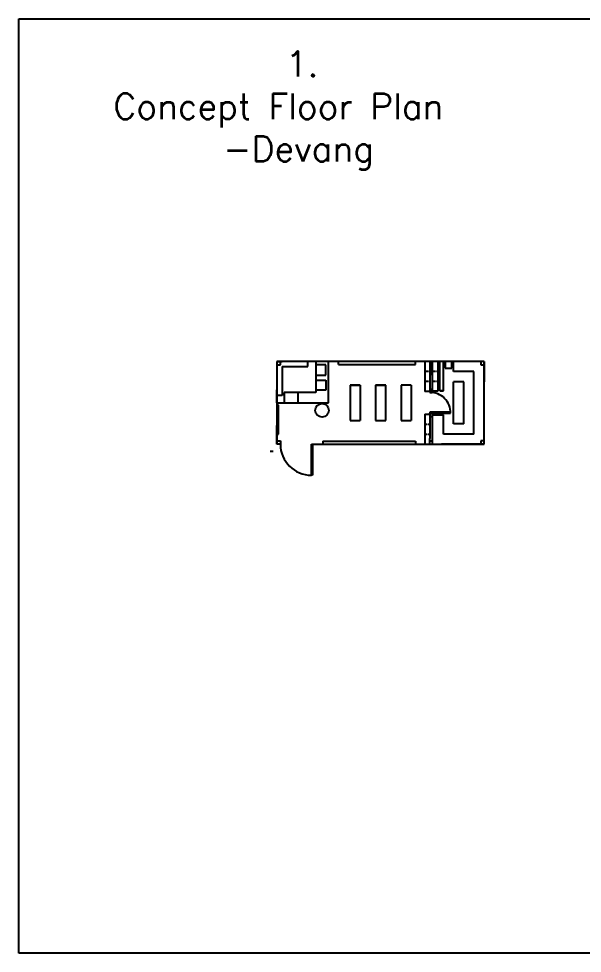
# Model space of a CAD drawing. Header units: millimetres. Extents: x -114891 to 6090, y -66971 to -39451.
# Drawn here: x -114891 to -98306, y -66971 to -39451 of the extents above; entities that cross this region are included whole.
import ezdxf

# ---------------------------------------------------------------- set-up
doc = ezdxf.new("R2010")
doc.units = ezdxf.units.MM
doc.header["$LTSCALE"] = 0.05
doc.linetypes.add('ACAD_ISO02W100', pattern=[15, 12, -3])
doc.layers.add('Layer1', color=7, linetype='ACAD_ISO02W100')
doc.layers.add('Yellow', color=40, linetype='Continuous')
doc.styles.get("Standard").update_dxf_attribs({"font": 'simplex8.shx'})

msp = doc.modelspace()

# ---------------------------------------------------------------- linework, layer by layer
for p, q in [((-101195.257, -49543.275), (-107291.257, -49543.275)), ((-107291.257, -49543.275), (-107291.257, -51981.675)), ((-107291.257, -49543.275), (-107141.257, -49543.275)), ((-107291.257, -49543.275), (-107291.257, -49693.275)), ((-107291.257, -49643.275), (-107191.257, -49643.275)), ((-107191.257, -49643.275), (-107191.257, -49543.275)), ((-107141.257, -49693.275), (-107141.257, -50543.275)), ((-107141.257, -49693.275), (-106381.257, -49693.275)), ((-106381.257, -49693.275), (-106381.257, -49543.275)), ((-105771.257, -49543.275), (-106151.257, -49543.275)), ((-106151.257, -49543.275), (-106151.257, -50462.475)), ((-106151.257, -49543.275), (-106151.257, -49943.275)), ((-105851.257, -49643.275), (-106151.257, -49643.275)), ((-105851.257, -49943.275), (-105851.257, -49643.275)), ((-105771.257, -50762.475), (-105771.257, -49543.275)), ((-105482.325, -49633.275), (-105482.325, -49543.275)), ((-105482.325, -49633.275), (-103217.325, -49633.275)), ((-103217.325, -49633.275), (-103217.325, -49543.275)), ((-102935.257, -49543.275), (-102935.257, -50432.275)), ((-102794.257, -49543.275), (-102794.257, -50432.275)), ((-102794.257, -49643.275), (-102719.257, -49643.275)), ((-102719.257, -49943.275), (-102719.257, -49543.275)), ((-102719.257, -49543.275), (-102719.257, -50457.675)), ((-102545.257, -50408.947), (-102545.257, -49543.275)), ((-102495.257, -50408.947), (-102495.257, -49543.275)), ((-102395.257, -50408.947), (-102395.257, -49543.275)), ((-102345.257, -49743.275), (-102345.257, -49543.275)), ((-102345.257, -49543.275), (-102345.257, -49743.275)), ((-102345.257, -49743.275), (-102145.257, -49743.275)), ((-102145.257, -49743.275), (-102145.257, -49543.275)), ((-102095.257, -49843.275), (-102095.257, -49543.275)), ((-101195.257, -49543.275), (-101695.257, -49543.275)), ((-101352.18, -49543.275), (-101352.18, -49543.275)), ((-101195.257, -49543.275), (-101295.257, -49543.275)), ((-101295.257, -49543.275), (-101295.257, -49643.275)), ((-101295.257, -49643.275), (-101195.257, -49643.275)), ((-101195.257, -51981.675), (-101195.257, -49543.275)), ((-101195.257, -49543.275), (-101195.257, -49743.275)), ((-101195.257, -49543.275), (-101195.257, -50143.275)), ((-101195.257, -49543.275), (-101195.257, -49993.275)), ((-101195.257, -49651.28), (-101195.257, -49734.41)), ((-106151.257, -49943.275), (-105851.257, -49943.275)), ((-101495.257, -49843.275), (-102095.257, -49843.275)), ((-101495.257, -51681.675), (-101495.257, -49843.275)), ((-106151.257, -50093.275), (-105851.257, -50093.275)), ((-105851.257, -50093.275), (-105851.257, -50093.275)), ((-105851.257, -50093.275), (-105851.257, -50393.275)), ((-104840.707, -50243.275), (-105140.707, -50243.275)), ((-105140.707, -50243.275), (-105140.707, -51281.675)), ((-105140.707, -50243.275), (-104840.707, -50243.275)), ((-104840.707, -50243.275), (-104840.707, -51281.675)), ((-104390.707, -50243.275), (-104090.707, -50243.275)), ((-104090.707, -50243.275), (-104390.707, -50243.275)), ((-104390.707, -50243.275), (-104390.707, -51281.675)), ((-104090.707, -51281.675), (-104090.707, -50243.275)), ((-103340.707, -50243.275), (-103640.707, -50243.275)), ((-103640.707, -50243.275), (-103640.707, -51281.675)), ((-103340.707, -50243.275), (-103340.707, -51281.675)), ((-102794.257, -50357.675), (-102719.257, -50357.675)), ((-102719.257, -50457.675), (-102719.257, -50360.218)), ((-102095.257, -51381.675), (-102095.257, -50143.275)), ((-101795.257, -50143.275), (-102095.257, -50143.275)), ((-101795.257, -51381.675), (-101795.257, -50143.275)), ((-107291.257, -50762.475), (-107291.257, -50382.475)), ((-107141.257, -50543.275), (-107291.257, -50543.275)), ((-106751.257, -50462.475), (-107081.257, -50462.475)), ((-107081.257, -50462.475), (-107081.257, -50762.475)), ((-106151.257, -50462.475), (-106751.257, -50462.475)), ((-106681.257, -50462.475), (-106681.257, -50762.475)), ((-105851.257, -50393.275), (-106151.257, -50393.275)), ((-102794.257, -50432.275), (-102935.257, -50432.275)), ((-102794.257, -50432.275), (-102794.257, -50457.675)), ((-102794.257, -50457.675), (-102719.257, -50457.675)), ((-102719.257, -50408.947), (-102545.257, -50408.947)), ((-102495.257, -50408.947), (-102395.257, -50408.947)), ((-102395.257, -50408.947), (-102495.257, -50408.947)), ((-107291.257, -50762.475), (-105771.257, -50762.475)), ((-107291.257, -50762.475), (-106841.257, -50762.475)), ((-107250.055, -50835.528), (-107291.257, -50835.528)), ((-107250.055, -51681.675), (-107250.055, -50835.528)), ((-106841.257, -50762.475), (-106791.257, -50762.475)), ((-102935.257, -51092.675), (-102794.257, -51092.675)), ((-102935.257, -51092.675), (-102935.257, -51981.675)), ((-102184.657, -51032.35), (-102794.257, -51032.35)), ((-102794.257, -51032.35), (-102794.257, -51067.275)), ((-102794.257, -51092.675), (-102794.257, -51067.275)), ((-102794.257, -51067.275), (-102184.657, -51067.275)), ((-102794.257, -51067.275), (-102794.257, -51067.275)), ((-102794.257, -51092.675), (-102794.257, -51816.694)), ((-102794.257, -51167.275), (-102719.257, -51167.275)), ((-102719.257, -51067.275), (-102719.257, -51981.675)), ((-102719.257, -51117.275), (-102395.257, -51117.275)), ((-102395.257, -51681.675), (-102395.257, -51117.275)), ((-107291.257, -51931.675), (-107291.257, -51431.675)), ((-105140.707, -51281.675), (-104840.707, -51281.675)), ((-104390.707, -51281.675), (-104090.707, -51281.675)), ((-104240.707, -51281.675), (-104090.707, -51281.675)), ((-103640.707, -51281.675), (-103340.707, -51281.675)), ((-101795.257, -51381.675), (-102095.257, -51381.675)), ((-107291.257, -51681.675), (-107250.055, -51681.675)), ((-101495.257, -51681.675), (-102395.257, -51681.675)), ((-101195.257, -51981.675), (-101195.257, -51681.675)), ((-107291.257, -51981.675), (-107291.257, -51881.675)), ((-107291.257, -51881.675), (-107191.257, -51881.675)), ((-107256.332, -51981.675), (-107291.257, -51981.675)), ((-107191.257, -51981.675), (-107291.257, -51981.675)), ((-107191.257, -51881.675), (-107191.257, -51981.675)), ((-107156.332, -51981.675), (-107191.257, -51981.675)), ((-106276.932, -52896.075), (-106276.857, -51981.675)), ((-106276.857, -51981.675), (-101195.257, -51981.675)), ((-106241.932, -51981.675), (-106241.932, -52896.075)), ((-105942.211, -51891.675), (-103217.325, -51891.675)), ((-105942.211, -51891.675), (-105942.211, -51981.675)), ((-103217.325, -51891.675), (-103217.325, -51981.675)), ((-102794.257, -51981.675), (-102794.257, -51816.694)), ((-102794.257, -51881.675), (-102719.257, -51881.675)), ((-102719.257, -51981.675), (-102419.257, -51981.675)), ((-101195.257, -51981.675), (-102445.257, -51981.675)), ((-101795.257, -51981.675), (-101995.257, -51981.675)), ((-101195.257, -51981.675), (-101895.257, -51981.675)), ((-101195.257, -51981.675), (-101895.257, -51981.675)), ((-101395.257, -51981.675), (-101595.257, -51981.675)), ((-101195.257, -51981.675), (-101395.257, -51981.675)), ((-101195.257, -51881.675), (-101295.257, -51881.675)), ((-101295.257, -51881.675), (-101295.257, -51981.675)), ((-101195.257, -51981.675), (-101195.257, -51881.675)), ((-107491.257, -52181.675), (-107401.257, -52181.679)), ((-106241.932, -52896.075), (-106276.932, -52896.075))]:
    msp.add_line(p, q)
msp.add_circle((-105964.643, -50984.227), 200)
for centre, radius, start, end in [((-102776.795, -51049.813), 592.395, 358.3108017, 91.6891983), ((-106276.857, -51981.675), 914.4, 179.9999998, 269.9953005)]:
    msp.add_arc(centre, radius, start, end)
at = {"layer": 'Layer1'}
for p, q in [((-107291.257, -49543.275), (-107291.257, -49643.275)), ((-102794.257, -49543.275), (-102794.257, -49643.275)), ((-102794.257, -49643.275), (-102794.257, -49906.275)), ((-102794.257, -49839.608), (-102935.257, -49839.608)), ((-102794.257, -49906.275), (-102794.257, -50169.275)), ((-102719.257, -49832.281), (-102545.257, -49832.281)), ((-102794.257, -50135.942), (-102935.257, -50135.942)), ((-102719.257, -50120.614), (-102545.257, -50120.614)), ((-102794.257, -51067.275), (-102794.257, -51167.275)), ((-102794.257, -51092.675), (-102794.257, -51355.675)), ((-102935.257, -51389.008), (-102794.257, -51389.008)), ((-102794.257, -51355.675), (-102794.257, -51618.675)), ((-102935.257, -51685.342), (-102794.257, -51685.342))]:
    msp.add_line(p, q, dxfattribs=at)
at = {"layer": 'Yellow'}
for p, q in [((-114891.36, -39451.308), (6089.687, -39451.308)), ((-114891.36, -66971.254), (-114891.36, -39451.308)), ((-114891.36, -39451.308), (-114891.36, -39451.308)), ((-114891.36, -39451.308), (-97970.185, -39451.308)), ((6089.687, -66971.254), (-114891.36, -66971.254))]:
    msp.add_line(p, q, dxfattribs=at)

# ---------------------------------------------------------------- texts
at = {"layer": 'Yellow', "insert": (-116455.857, -40405.932), "char_height": 750, "attachment_point": 1}
msp.add_mtext_dynamic_manual_height_columns('\\pi9422.1;1.\\P\\pi4350.6;Concept Floor Plan\\P\\pi7064.9; -Devang', width=19486.97433, gutter_width=0.0625, heights=[6287.519], dxfattribs=at)

doc.saveas('drawing.dxf')
